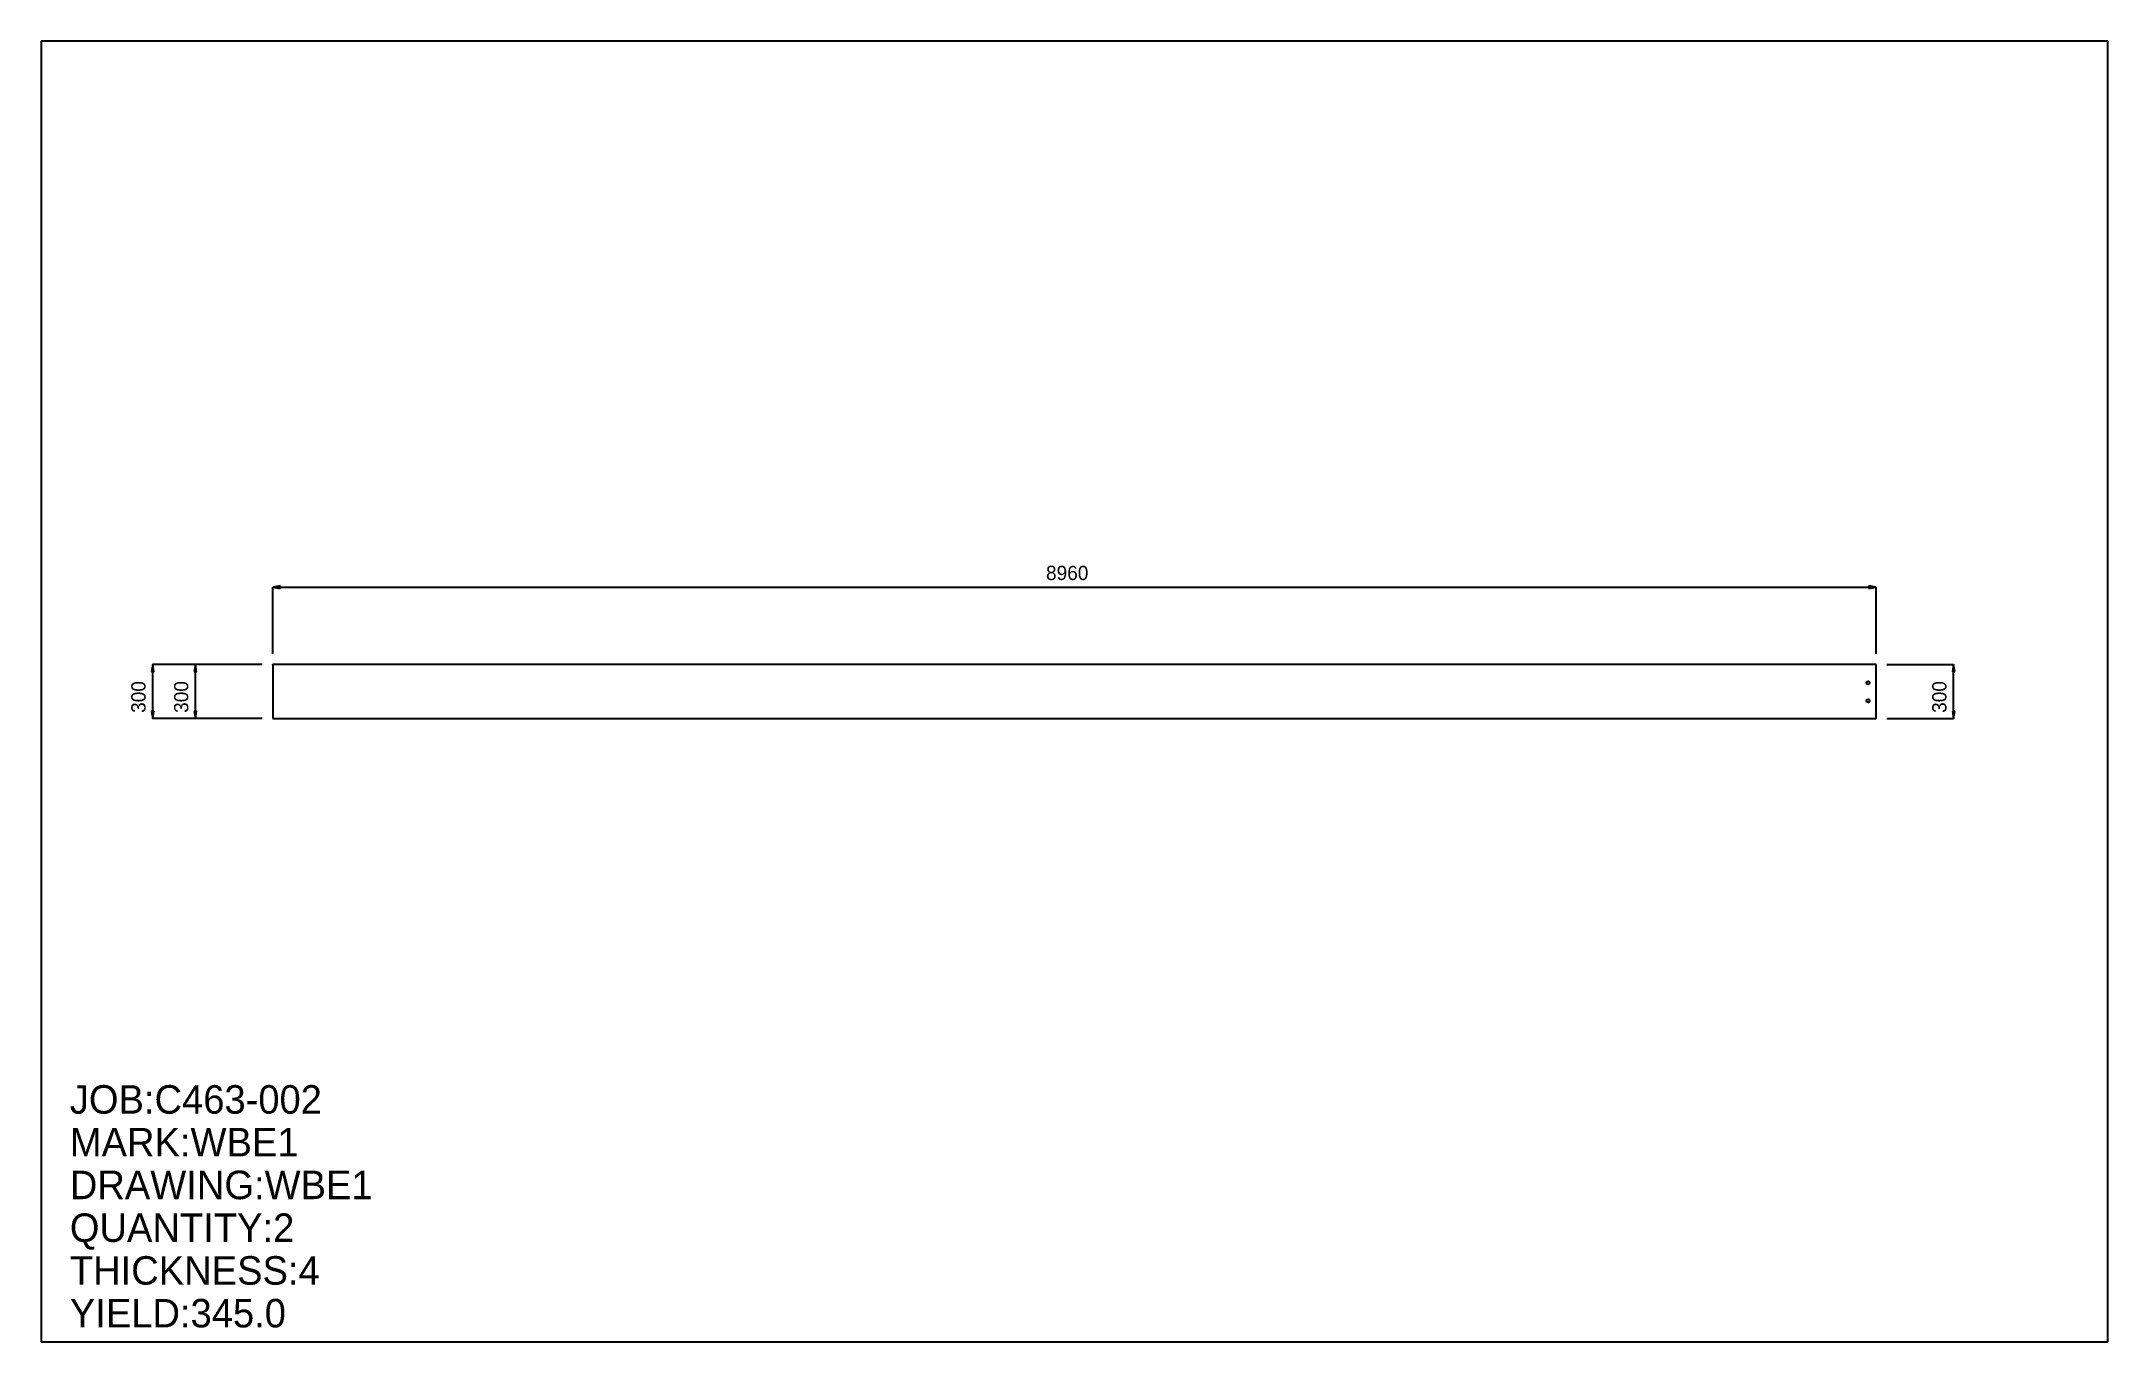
# Model space of a CAD drawing. Extents: x 0 to 11549, y 0 to 7268.
import ezdxf

# ---------------------------------------------------------------- set-up
doc = ezdxf.new("R2010")
doc.units = 0
doc.header["$LTSCALE"] = 0.125
for name, color, linetype in [('2', 7, 'CONTINUOUS'), ('3', 1, 'CONTINUOUS'), ('4', 1, 'CONTINUOUS'), ('5', 7, 'CONTINUOUS'), ('6', 4, 'CONTINUOUS')]:
    doc.layers.add(name, color=color, linetype=linetype)

# ---------------------------------------------------------------- blocks, each defined once
blk = doc.blocks.new('ARROW')
at = {"layer": '2', "linetype": 'CONTINUOUS'}
for p, q in [((0, 0), (-1, 0.166667)), ((-1, 0.166667), (-1, -0.166667)), ((-1, -0.166667), (0, 0))]:
    blk.add_line(p, q, dxfattribs=at)
blk = doc.blocks.new('PLATE')
at = {"layer": '3', "linetype": 'CONTINUOUS'}
for p, q in [((0, 0), (0, -300)), ((8960.2002, 0), (0, 0)), ((8960.2002, -300), (8960.2002, 0)), ((0, -300), (8960.2002, -300))]:
    blk.add_line(p, q, dxfattribs=at)
at = {"layer": '4', "linetype": 'CONTINUOUS'}
for centre in [(8915.2002, -102), (8915.2002, -202)]:
    blk.add_circle(centre, 9, dxfattribs=at)
at = {"layer": '5', "linetype": 'CONTINUOUS'}
for p, q in [((-0.1, 0), (0.1, 0)), ((0, -0.1), (0, 0.1))]:
    blk.add_line(p, q, dxfattribs=at)
blk.add_circle((0, 0), 0.1, dxfattribs=at)
at = {"layer": '6', "linetype": 'CONTINUOUS'}
for p, q in [((0, 59.734669), (0, 433.07635)), ((0, 433.02637), (8960.2002, 433.02637)), ((8960.2002, 59.734669), (8960.2002, 433.07635)), ((-59.734646, 0.000005), (-672.01495, 0.000051)), ((-671.96503, -299.99994), (-671.96497, 0.000051)), ((-59.734646, 0.000005), (-433.07632, 0.000033)), ((-433.02637, -299.99997), (-433.02634, 0.000033)), ((9019.9346, -0.000005), (9393.2764, -0.000033)), ((9393.2266, -300.00003), (9393.2266, -0.000033)), ((-59.734669, -300), (-672.01501, -299.99994)), ((-59.734669, -300), (-433.07635, -299.99997)), ((9019.9346, -300), (9393.2764, -300.00003))]:
    blk.add_line(p, q, dxfattribs=at)
at = {"layer": '6', "xscale": 39.823109, "yscale": 39.823109, "zscale": 39.823109}
for p, rotation in [((0, 433.02637), 180), ((-671.96497, 0.000051), 90), ((-433.02634, 0.000033), 90), ((9393.2266, -0.000033), 90), ((-671.96503, -299.99994), 270), ((-433.02637, -299.99997), 270), ((9393.2266, -300.00003), 270)]:
    blk.add_blockref('ARROW', p, dxfattribs=dict(at, rotation=rotation))
blk.add_blockref('ARROW', (8960.2002, 433.02637), dxfattribs=at)
at = {"layer": '5'}
blk.add_text('ZERO', height=0.015, dxfattribs=at).set_placement((0, 0))
at = {"layer": '6'}
blk.add_text('8960', height=79.646, dxfattribs=at).set_placement((4320.8076, 472.84949))
for p in [(-711.78815, -269.46927), (-472.84949, -269.4693), (9353.4033, -269.46936)]:
    blk.add_text('300', height=79.646, rotation=90, dxfattribs=at).set_placement(p)

msp = doc.modelspace()

# ---------------------------------------------------------------- linework, layer by layer
at = {"layer": '5', "linetype": 'CONTINUOUS'}
for p, q in [((11548.703, 7267.7183), (0, 7267.7183)), ((0, 7267.7183), (0, 0)), ((11548.703, 0), (11548.703, 7267.7183)), ((0, 0), (11548.703, 0))]:
    msp.add_line(p, q, dxfattribs=at)

# ---------------------------------------------------------------- block references
at = {"layer": '2'}
msp.add_blockref('PLATE', (1294.2515, 3783.8591), dxfattribs=at)

# ---------------------------------------------------------------- texts
at = {"layer": '5'}
for s, p in [('JOB:C463-002', (159.29243, 1274.3394)), ('MARK:WBE1', (159.29243, 1035.4008)), ('DRAWING:WBE1', (159.29243, 796.46216)), ('QUANTITY:2', (159.29243, 557.5235)), ('THICKNESS:4', (159.29243, 318.58487)), ('YIELD:345.0', (159.29243, 79.646217))]:
    msp.add_text(s, height=159.292, dxfattribs=at).set_placement(p)

doc.saveas('drawing.dxf')
